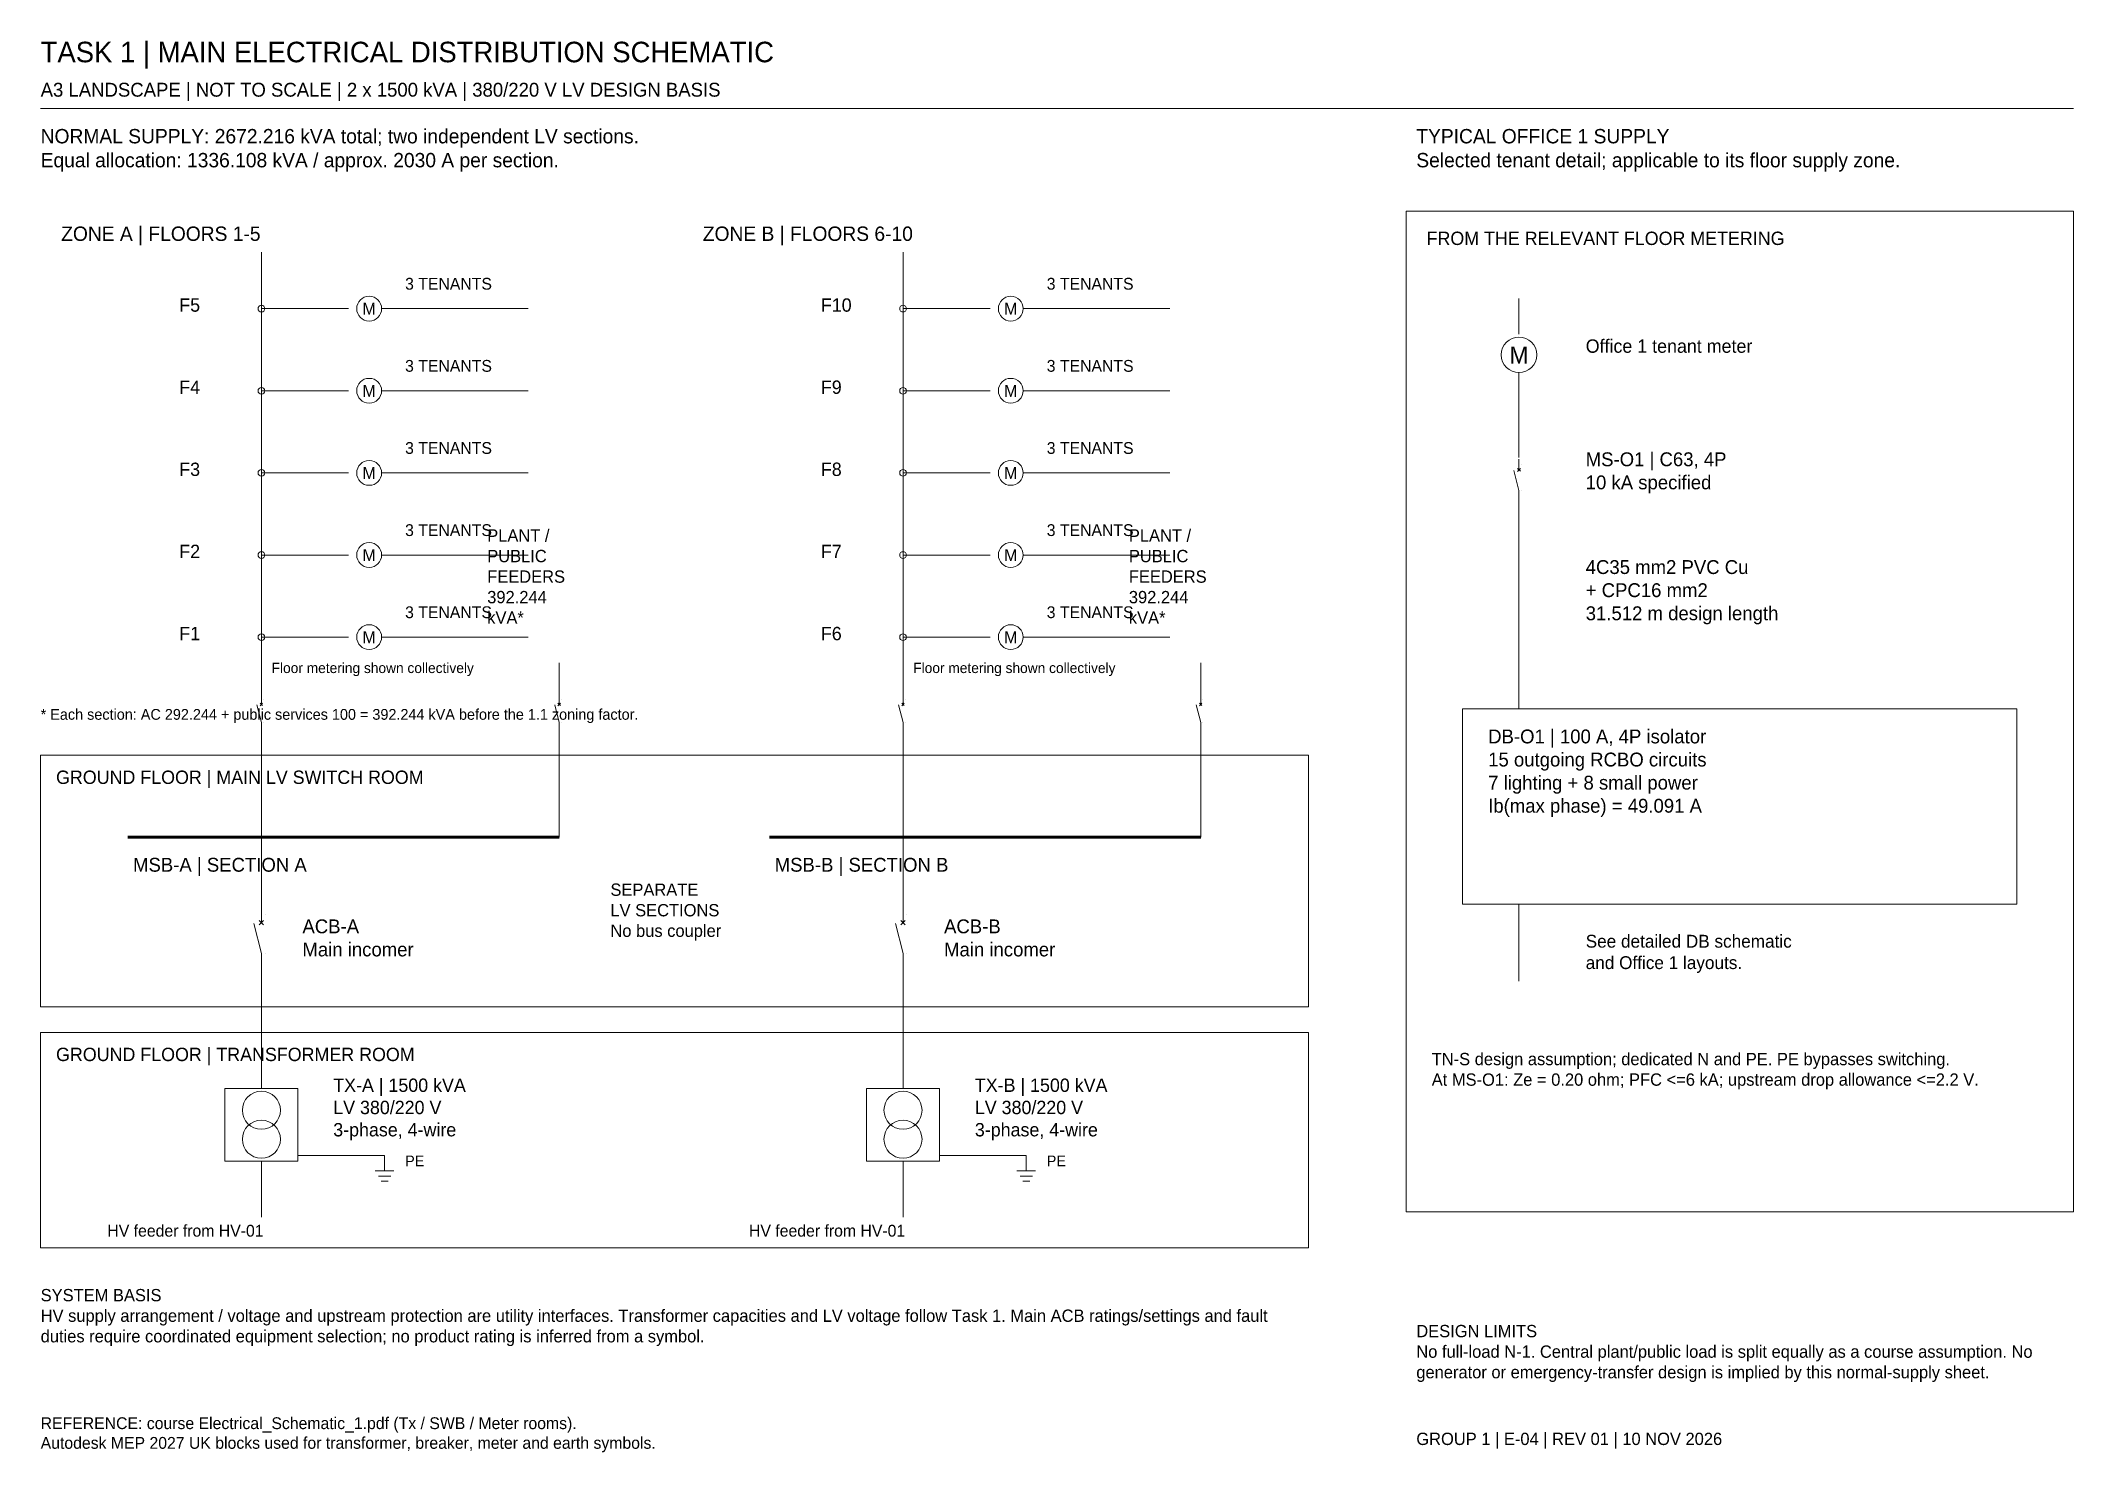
# Paper-space layout 'TASK1-MAIN-SCHEMATIC' of a CAD drawing. Header units: millimetres. Extents: x 12 to 408, y 10 to 285.
import ezdxf
from ezdxf.enums import TextEntityAlignment as Align

# ---------------------------------------------------------------- set-up
doc = ezdxf.new("R2010")
doc.units = ezdxf.units.MM
doc.layers.get('0').update_dxf_attribs({"lineweight": 9})
for name, color, linetype, lineweight in [('E-REV-EQUIPMENT', 7, 'Continuous', 30), ('E-REV-SLD', 7, 'Continuous', 30), ('E-REV-TEXT', 7, 'Continuous', 18)]:
    doc.layers.add(name, color=color, linetype=linetype, lineweight=lineweight)

# ---------------------------------------------------------------- blocks, each defined once
blk = doc.blocks.new('AECBS_UK_E_transfmr')
at = {"color": 0, "linetype": 'ByBlock', "lineweight": -2}
blk.add_lwpolyline([(-0.417, 0.417), (0.417, 0.417), (0.417, -0.417), (-0.417, -0.417)], close=True, dxfattribs=at)
for centre in [(-0.166, 0), (0.166, 0)]:
    blk.add_circle(centre, 0.218, dxfattribs=at)
blk = doc.blocks.new('AECBS_UK_E_Circuitb')
at = {"color": 0, "linetype": 'ByBlock', "lineweight": -2}
for p, q in [((0, 0), (0, 0)), ((0, 0), (0.397, 0)), ((0.397, 0), (1.369, 0.246)), ((1.325, 0.07), (1.47, -0.07)), ((1.47, 0.07), (1.329, -0.07)), ((1.397, 0), (1.92, 0)), ((1.6, 0), (1.6, 0)), ((0.397, -0.125), (0.397, -0.125)), ((1.647, -0.125), (1.647, -0.125))]:
    blk.add_line(p, q, dxfattribs=at)
blk = doc.blocks.new('AECBS_UK_E_gnd')
at = {"color": 0, "linetype": 'ByBlock', "lineweight": -2}
for p, q in [((0.3, 0), (-0.3, 0)), ((0.2, -0.167), (-0.2, -0.167)), ((0.113, -0.333), (-0.113, -0.333))]:
    blk.add_line(p, q, dxfattribs=at)
blk = doc.blocks.new('AECBS_UK_E_Meter')
at = {"color": 0, "linetype": 'ByBlock', "lineweight": -2}
blk.add_circle((0, 0), 0.346, dxfattribs=at)
blk.add_text('M', height=0.332, dxfattribs=at).set_placement((-0.001, -0.004), align=Align.MIDDLE)

psp = doc.layouts.new('TASK1-MAIN-SCHEMATIC')

# ---------------------------------------------------------------- linework, layer by layer
at = {"layer": 'E-REV-EQUIPMENT', "lineweight": 15}
psp.add_line((12, 272), (408, 272), dxfattribs=at)
for points in [[(278, 57), (408, 57), (408, 252), (278, 252)], [(289, 117), (397, 117), (397, 155), (289, 155)], [(12, 97), (259, 97), (259, 146), (12, 146)], [(12, 50), (259, 50), (259, 92), (12, 92)]]:
    psp.add_lwpolyline(points, close=True, dxfattribs=at)
at = {"layer": 'E-REV-SLD', "lineweight": 15}
for p, q in [((55, 157.7187), (55, 244)), ((180, 157.7187), (180, 244)), ((300, 235), (300, 228)), ((55, 233), (72, 233)), ((78.4221, 233), (107, 233)), ((180, 233), (197, 233)), ((203.4221, 233), (232, 233)), ((300, 220.5399), (300, 204)), ((55, 217), (72, 217)), ((78.4221, 217), (107, 217)), ((180, 217), (197, 217)), ((203.4221, 217), (232, 217)), ((55, 201), (72, 201)), ((78.4221, 201), (107, 201)), ((180, 201), (197, 201)), ((203.4221, 201), (232, 201)), ((300, 196), (300, 155)), ((55, 185), (72, 185)), ((78.4221, 185), (107, 185)), ((180, 185), (197, 185)), ((203.4221, 185), (232, 185)), ((55, 169), (72, 169)), ((78.4221, 169), (107, 169)), ((180, 169), (197, 169)), ((203.4221, 169), (232, 169)), ((113, 157.7187), (113, 164)), ((238, 157.7187), (238, 164)), ((55, 130), (55, 151)), ((113, 130), (113, 151)), ((180, 130), (180, 151)), ((238, 130), (238, 151)), ((55, 116.5178), (55, 130)), ((180, 116.5178), (180, 130)), ((300, 117), (300, 102)), ((55, 81.0833), (55, 105)), ((180, 81.0833), (180, 105)), ((62.0833, 68), (79, 68)), ((79, 68), (79, 65)), ((187.0833, 68), (204, 68)), ((204, 68), (204, 65)), ((55, 66.9167), (55, 56)), ((180, 66.9167), (180, 56))]:
    psp.add_line(p, q, dxfattribs=at)
at = {"layer": 'E-REV-SLD', "lineweight": 60}
for p, q in [((29, 130), (113, 130)), ((154, 130), (238, 130))]:
    psp.add_line(p, q, dxfattribs=at)
at = {"layer": 'E-REV-SLD', "lineweight": 15}
for centre in [(55, 233), (180, 233), (55, 217), (180, 217), (55, 201), (180, 201), (55, 185), (180, 185), (55, 169), (180, 169)]:
    psp.add_circle(centre, 0.65, dxfattribs=at)

# ---------------------------------------------------------------- block references
for name, p, xscale, yscale, zscale in [('AECBS_UK_E_Meter', (76, 233), 7, 7, 7), ('AECBS_UK_E_Meter', (201, 233), 7, 7, 7), ('AECBS_UK_E_Meter', (300, 224), 10, 10, 10), ('AECBS_UK_E_Meter', (76, 217), 7, 7, 7), ('AECBS_UK_E_Meter', (201, 217), 7, 7, 7), ('AECBS_UK_E_Meter', (76, 201), 7, 7, 7), ('AECBS_UK_E_Meter', (201, 201), 7, 7, 7), ('AECBS_UK_E_Meter', (76, 185), 7, 7, 7), ('AECBS_UK_E_Meter', (201, 185), 7, 7, 7), ('AECBS_UK_E_Meter', (76, 169), 7, 7, 7), ('AECBS_UK_E_Meter', (201, 169), 7, 7, 7), ('AECBS_UK_E_gnd', (79, 65), 6, 6, 6), ('AECBS_UK_E_gnd', (204, 65), 6, 6, 6)]:
    psp.add_blockref(name, p, dxfattribs=dict(at, xscale=xscale, yscale=yscale, zscale=zscale))
at = {"layer": 'E-REV-SLD', "lineweight": 15, "rotation": 90}
for name, p, xscale, yscale, zscale in [('AECBS_UK_E_Circuitb', (300, 196), 4, 4, 4), ('AECBS_UK_E_Circuitb', (55, 151), 3.5, 3.5, 3.5), ('AECBS_UK_E_Circuitb', (113, 151), 3.5, 3.5, 3.5), ('AECBS_UK_E_Circuitb', (180, 151), 3.5, 3.5, 3.5), ('AECBS_UK_E_Circuitb', (238, 151), 3.5, 3.5, 3.5), ('AECBS_UK_E_Circuitb', (55, 105), 6, 6, 6), ('AECBS_UK_E_Circuitb', (180, 105), 6, 6, 6), ('AECBS_UK_E_transfmr', (55, 74), 17, 17, 17), ('AECBS_UK_E_transfmr', (180, 74), 17, 17, 17)]:
    psp.add_blockref(name, p, dxfattribs=dict(at, xscale=xscale, yscale=yscale, zscale=zscale))

# ---------------------------------------------------------------- texts
at = {"layer": 'E-REV-TEXT', "lineweight": 15, "attachment_point": 1}
for s, insert, char_height, width in [('TASK 1 | MAIN ELECTRICAL DISTRIBUTION SCHEMATIC', (12, 285), 4, 395), ('A3 LANDSCAPE | NOT TO SCALE | 2 x 1500 kVA | 380/220 V LV DESIGN BASIS', (12, 277), 2.7, 395), ('NORMAL SUPPLY: 2672.216 kVA total; two independent LV sections.\\PEqual allocation: 1336.108 kVA / approx. 2030 A per section.', (12, 268), 2.8, 245), ('TYPICAL OFFICE 1 SUPPLY\\PSelected tenant detail; applicable to its floor supply zone.', (280, 268), 2.8, 128), ('ZONE A | FLOORS 1-5', (16, 249), 2.8, 120), ('ZONE B | FLOORS 6-10', (141, 249), 2.8, 120), ('FROM THE RELEVANT FLOOR METERING', (282, 248), 2.6, 122), ('3 TENANTS', (83, 239), 2.3, 48), ('3 TENANTS', (208, 239), 2.3, 48), ('F5', (39, 235), 2.6, 15), ('F10', (164, 235), 2.6, 15), ('Office 1 tenant meter', (313, 227), 2.6, 87), ('3 TENANTS', (83, 223), 2.3, 48), ('3 TENANTS', (208, 223), 2.3, 48), ('F4', (39, 219), 2.6, 15), ('F9', (164, 219), 2.6, 15), ('3 TENANTS', (83, 207), 2.3, 48), ('3 TENANTS', (208, 207), 2.3, 48), ('F3', (39, 203), 2.6, 15), ('F8', (164, 203), 2.6, 15), ('MS-O1 | C63, 4P\\P10 kA specified', (313, 205), 2.7, 88), ('3 TENANTS', (83, 191), 2.3, 48), ('PLANT /\\PPUBLIC\\PFEEDERS\\P392.244\\PkVA*', (99, 190), 2.4, 36), ('3 TENANTS', (208, 191), 2.3, 48), ('PLANT /\\PPUBLIC\\PFEEDERS\\P392.244\\PkVA*', (224, 190), 2.4, 36), ('F2', (39, 187), 2.6, 15), ('F7', (164, 187), 2.6, 15), ('4C35 mm2 PVC Cu\\P+ CPC16 mm2\\P31.512 m design length', (313, 184), 2.7, 88), ('3 TENANTS', (83, 175), 2.3, 48), ('3 TENANTS', (208, 175), 2.3, 48), ('F1', (39, 171), 2.6, 15), ('F6', (164, 171), 2.6, 15), ('Floor metering shown collectively', (57, 164), 2, 87), ('Floor metering shown collectively', (182, 164), 2, 87), ('* Each section: AC 292.244 + public services 100 = 392.244 kVA before the 1.1 zoning factor.', (12, 155), 2.1, 247), ('DB-O1 | 100 A, 4P isolator\\P15 outgoing RCBO circuits\\P7 lighting + 8 small power\\PIb(max phase) = 49.091 A', (294, 151), 2.7, 99), ('GROUND FLOOR | MAIN LV SWITCH ROOM', (15, 143), 2.6, 230), ('MSB-A | SECTION A', (30, 126), 2.7, 90), ('MSB-B | SECTION B', (155, 126), 2.7, 90), ('SEPARATE\\PLV SECTIONS\\PNo bus coupler', (123, 121), 2.4, 42), ('ACB-A\\PMain incomer', (63, 114), 2.7, 85), ('ACB-B\\PMain incomer', (188, 114), 2.7, 85), ('See detailed DB schematic\\Pand Office 1 layouts.', (313, 111), 2.5, 84), ('GROUND FLOOR | TRANSFORMER ROOM', (15, 89), 2.6, 230), ('TN-S design assumption; dedicated N and PE. PE bypasses switching.\\PAt MS-O1: Ze = 0.20 ohm; PFC <=6 kA; upstream drop allowance <=2.2 V.', (283, 88), 2.4, 120), ('TX-A | 1500 kVA\\PLV 380/220 V\\P3-phase, 4-wire', (69, 83), 2.6, 67), ('TX-B | 1500 kVA\\PLV 380/220 V\\P3-phase, 4-wire', (194, 83), 2.6, 67), ('PE', (83, 68), 2.1, 45), ('PE', (208, 68), 2.1, 45), ('HV feeder from HV-01', (25, 54.5), 2.3, 93), ('HV feeder from HV-01', (150, 54.5), 2.3, 93), ('SYSTEM BASIS\\PHV supply arrangement / voltage and upstream protection are utility interfaces. Transformer capacities and LV voltage follow Task 1. Main ACB ratings/settings and fault duties require coordinated equipment selection; no product rating is inferred from a symbol.', (12, 42), 2.4, 247), ('DESIGN LIMITS\\PNo full-load N-1. Central plant/public load is split equally as a course assumption. No generator or emergency-transfer design is implied by this normal-supply sheet.', (280, 35), 2.4, 128), ('REFERENCE: course Electrical_Schematic_1.pdf (Tx / SWB / Meter rooms).\\PAutodesk MEP 2027 UK blocks used for transformer, breaker, meter and earth symbols.', (12, 17), 2.3, 247), ('GROUP 1 | E-04 | REV 01 | 10 NOV 2026', (280, 14), 2.4, 128)]:
    psp.add_mtext(s, dxfattribs=dict(at, insert=insert, char_height=char_height, width=width))

doc.saveas('drawing.dxf')
